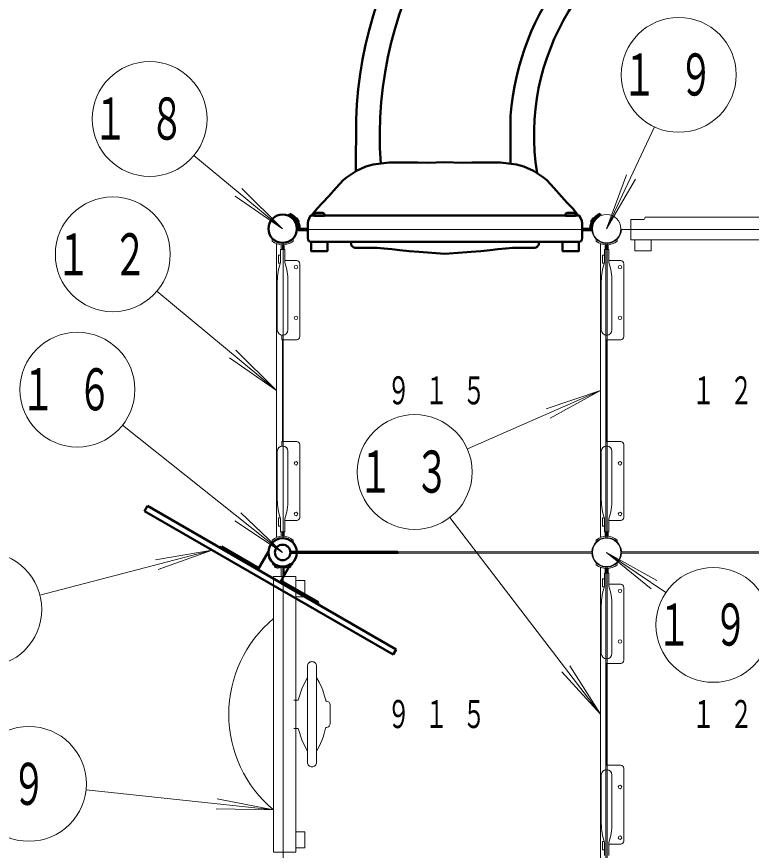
# Model space of a CAD drawing. Units: millimetres on the paper, scale 1:60. Extents: x -385 to 0, y -594 to 267.
# Drawn here: x -299.83 to -261.47, y 132.68 to 176.24 of the extents above; entities that cross this region are included whole.
import ezdxf
from ezdxf.enums import TextEntityAlignment as Align

# ---------------------------------------------------------------- set-up
doc = ezdxf.new("R2010")
doc.units = ezdxf.units.MM
doc.layers.add('LY_1', color=7, linetype='Continuous', lineweight=13)
doc.styles.add('ＭＳ ゴシック', font='')
doc.styles.get('ＭＳ ゴシック').set_extended_font_data('MS Gothic')

msp = doc.modelspace()

# ---------------------------------------------------------------- linework, layer by layer
at = {"layer": 'LY_1', "color": 140, "lineweight": 50}
for p, q in [((-282.103, 170.864), (-282.115, 168.179)), ((-274.038, 171.07), (-274.049, 168.555)), ((-285.564, 165.943), (-285.596, 165.875)), ((-285.596, 165.875), (-285.579, 165.868)), ((-269.368, 165.943), (-269.336, 165.875)), ((-269.336, 165.875), (-269.352, 165.868)), ((-285.058, 165.155), (-285.058, 165.183)), ((-284.63, 165.155), (-285.058, 165.155)), ((-270.299, 165.155), (-269.874, 165.155)), ((-269.874, 165.155), (-269.874, 165.183)), ((-285.135, 165.093), (-285.088, 165.088)), ((-285.088, 165.088), (-285.068, 165.082)), ((-285.068, 165.082), (-284.63, 165.081)), ((-269.863, 165.082), (-270.299, 165.081)), ((-269.844, 165.088), (-269.863, 165.082)), ((-269.797, 165.093), (-269.844, 165.088)), ((-293.16, 150.404), (-293.002, 150.678)), ((-293.16, 150.404), (-280.17, 142.904)), ((-293.002, 150.678), (-280.011, 143.178)), ((-289.177, 148.47), (-289.127, 148.556)), ((-289.177, 148.47), (-284.125, 145.553)), ((-289.127, 148.556), (-287.178, 147.431)), ((-287.228, 147.345), (-286.679, 148.296)), ((-285.534, 148.273), (-279.924, 148.273)), ((-285.534, 148.22), (-279.924, 148.22)), ((-279.924, 148.22), (-279.924, 148.273)), ((-286.074, 146.678), (-285.524, 147.63)), ((-286.024, 146.765), (-284.075, 145.64)), ((-284.125, 145.553), (-284.075, 145.64)), ((-280.17, 142.904), (-280.011, 143.178))]:
    msp.add_line(p, q, dxfattribs=at)
at = {"layer": 'LY_1'}
for p, q in [((-266.529, 170.487), (-269.021, 165.163)), ((-290.569, 168.987), (-285.938, 165.163)), ((-269.021, 165.163), (-267.991, 167.98)), ((-269.021, 165.163), (-267.517, 167.759)), ((-285.938, 165.163), (-288.409, 166.864)), ((-285.938, 165.163), (-288.076, 167.267)), ((-269.796, 165.13), (-285.164, 165.13)), ((-252.879, 165.13), (-268.247, 165.13)), ((-286.462, 164.638), (-286.473, 164.625)), ((-286.221, 164.371), (-286.255, 164.338)), ((-286.255, 164.338), (-286.255, 149.071)), ((-286.013, 164.303), (-286.013, 164.079)), ((-285.938, 164.321), (-285.938, 164.079)), ((-285.938, 164.303), (-285.938, 164.079)), ((-285.938, 164.303), (-285.938, 164.079)), ((-285.905, 164.389), (-285.905, 149.02)), ((-285.863, 164.303), (-285.863, 164.079)), ((-285.414, 164.638), (-285.403, 164.625)), ((-269.545, 164.638), (-269.556, 164.625)), ((-269.305, 164.371), (-269.338, 164.338)), ((-269.338, 164.338), (-269.338, 149.071)), ((-269.096, 164.303), (-269.096, 164.079)), ((-269.055, 149.02), (-269.055, 164.389)), ((-269.021, 164.321), (-269.021, 164.079)), ((-269.021, 164.303), (-269.021, 164.079)), ((-269.021, 164.303), (-269.021, 164.079)), ((-268.988, 164.389), (-268.988, 149.02)), ((-268.946, 164.303), (-268.946, 164.079)), ((-268.497, 164.638), (-268.487, 164.625)), ((-286.055, 164.079), (-286.055, 163.413)), ((-285.821, 164.079), (-286.055, 164.079)), ((-285.821, 164.079), (-285.821, 163.413)), ((-269.138, 164.079), (-269.138, 163.413)), ((-268.905, 164.079), (-269.138, 164.079)), ((-268.905, 164.079), (-268.905, 163.413)), ((-286.159, 163.78), (-286.055, 163.78)), ((-285.821, 163.496), (-285.205, 163.496)), ((-269.242, 163.78), (-269.138, 163.78)), ((-268.905, 163.496), (-268.288, 163.496)), ((-285.038, 163.329), (-285.038, 159.529)), ((-268.121, 163.329), (-268.121, 159.529)), ((-286.216, 159.879), (-286.216, 162.413)), ((-285.66, 159.879), (-285.66, 162.413)), ((-269.3, 159.879), (-269.3, 162.413)), ((-268.743, 159.879), (-268.743, 162.413)), ((-292.501, 161.905), (-286.255, 156.705)), ((-285.988, 159.606), (-285.988, 159.363)), ((-269.071, 159.606), (-269.071, 159.363)), ((-285.988, 159.363), (-285.205, 159.363)), ((-285.938, 154.046), (-285.938, 159.363)), ((-269.071, 159.363), (-268.288, 159.363)), ((-269.021, 154.046), (-269.021, 159.363)), ((-286.255, 156.705), (-288.384, 158.818)), ((-286.255, 156.705), (-288.719, 158.416)), ((-276.294, 153.656), (-269.338, 156.705)), ((-269.338, 156.705), (-272.18, 155.744)), ((-269.338, 156.705), (-271.97, 155.265)), ((-294.305, 154.889), (-285.938, 148.246)), ((-285.988, 154.046), (-285.205, 154.046)), ((-285.988, 153.803), (-285.988, 154.046)), ((-285.038, 150.08), (-285.038, 153.88)), ((-269.071, 154.046), (-268.288, 154.046)), ((-269.071, 153.803), (-269.071, 154.046)), ((-268.121, 150.08), (-268.121, 153.88)), ((-286.216, 153.53), (-286.216, 150.996)), ((-285.66, 153.53), (-285.66, 150.996)), ((-269.3, 153.53), (-269.3, 150.996)), ((-268.743, 153.53), (-268.743, 150.996)), ((-285.938, 148.246), (-288.116, 150.309)), ((-285.938, 148.246), (-288.441, 149.9)), ((-286.159, 150.047), (-286.07, 150.047)), ((-286.055, 149.33), (-286.055, 149.996)), ((-285.821, 149.33), (-285.821, 149.996)), ((-285.821, 149.913), (-285.205, 149.913)), ((-277.217, 150.07), (-269.338, 139.788)), ((-269.242, 150.047), (-269.153, 150.047)), ((-269.138, 149.33), (-269.138, 149.996)), ((-268.905, 149.33), (-268.905, 149.996)), ((-268.905, 149.913), (-268.288, 149.913)), ((-286.255, 149.071), (-286.221, 149.038)), ((-285.821, 149.33), (-286.055, 149.33)), ((-286.013, 149.106), (-286.013, 149.33)), ((-285.938, 149.088), (-285.938, 149.33)), ((-285.938, 149.106), (-285.938, 149.33)), ((-285.938, 149.106), (-285.938, 149.33)), ((-285.863, 149.106), (-285.863, 149.33)), ((-269.338, 149.071), (-269.305, 149.038)), ((-268.905, 149.33), (-269.138, 149.33)), ((-269.096, 149.106), (-269.096, 149.33)), ((-269.021, 149.088), (-269.021, 149.33)), ((-269.021, 149.106), (-269.021, 149.33)), ((-269.021, 149.106), (-269.021, 149.33)), ((-268.946, 149.106), (-268.946, 149.33)), ((-286.462, 148.771), (-286.473, 148.784)), ((-285.414, 148.771), (-285.403, 148.784)), ((-269.545, 148.771), (-269.556, 148.784)), ((-268.497, 148.771), (-268.487, 148.784)), ((-298.615, 146.021), (-289.614, 148.356)), ((-289.614, 148.356), (-292.572, 147.859)), ((-289.614, 148.356), (-292.441, 147.353)), ((-285.164, 148.28), (-269.796, 148.28)), ((-269.796, 148.213), (-285.164, 148.213)), ((-269.021, 148.246), (-266.403, 146.782)), ((-269.021, 148.246), (-266.697, 146.349)), ((-265.932, 146.145), (-269.021, 148.246)), ((-268.247, 148.28), (-252.879, 148.28)), ((-252.879, 148.213), (-268.247, 148.213)), ((-269.545, 147.721), (-269.556, 147.708)), ((-268.497, 147.721), (-268.487, 147.708)), ((-285.905, 147.472), (-285.905, 132.104)), ((-269.305, 147.455), (-269.338, 147.421)), ((-269.338, 147.421), (-269.338, 132.155)), ((-269.096, 147.386), (-269.096, 147.163)), ((-269.055, 132.104), (-269.055, 147.472)), ((-269.021, 147.404), (-269.021, 147.163)), ((-269.021, 147.386), (-269.021, 147.163)), ((-269.021, 147.386), (-269.021, 147.163)), ((-268.988, 147.472), (-268.988, 132.104)), ((-268.946, 147.386), (-268.946, 147.163)), ((-269.242, 146.864), (-269.138, 146.864)), ((-269.138, 147.163), (-269.138, 146.496)), ((-268.905, 147.163), (-269.138, 147.163)), ((-268.905, 147.163), (-268.905, 146.496)), ((-268.905, 146.579), (-268.288, 146.579)), ((-268.121, 146.413), (-268.121, 142.613)), ((-269.3, 142.963), (-269.3, 145.496)), ((-268.743, 142.963), (-268.743, 145.496)), ((-269.071, 142.689), (-269.071, 142.446)), ((-269.338, 139.788), (-270.948, 142.319)), ((-269.071, 142.446), (-268.288, 142.446)), ((-269.021, 137.13), (-269.021, 142.446)), ((-284.647, 141.713), (-284.647, 137.866)), ((-284.17, 141.715), (-284.17, 137.868)), ((-269.338, 139.788), (-271.363, 142.001)), ((-269.071, 137.13), (-268.288, 137.13)), ((-269.071, 136.887), (-269.071, 137.13)), ((-268.121, 133.163), (-268.121, 136.963)), ((-269.3, 136.613), (-269.3, 134.08)), ((-268.743, 136.613), (-268.743, 134.08)), ((-296.204, 135.832), (-286.415, 134.79)), ((-286.415, 134.79), (-289.359, 135.367)), ((-286.415, 134.79), (-289.414, 134.847)), ((-269.242, 133.131), (-269.153, 133.131)), ((-269.138, 132.413), (-269.138, 133.08)), ((-268.905, 132.413), (-268.905, 133.08)), ((-268.905, 132.996), (-268.288, 132.996))]:
    msp.add_line(p, q, dxfattribs=at)
at = {"layer": 'LY_1', "color": 140, "lineweight": 50}
for points in [[(-284.424, 165.846), (-284.136, 166.213), (-283.855, 166.508), (-283.549, 166.84), (-283.144, 167.3), (-282.78, 167.705), (-282.607, 167.841), (-282.09, 168.196), (-281.591, 168.414), (-281.206, 168.512), (-280.375, 168.622), (-279.914, 168.627), (-279.412, 168.631), (-278.878, 168.622), (-278.376, 168.615), (-277.466, 168.634)], [(-270.508, 165.846), (-270.795, 166.213), (-271.076, 166.508), (-271.382, 166.84), (-271.787, 167.3), (-272.152, 167.705), (-272.325, 167.841), (-272.842, 168.196), (-273.34, 168.414), (-273.726, 168.512), (-274.556, 168.622), (-275.017, 168.627), (-275.52, 168.631), (-276.053, 168.622), (-276.556, 168.615), (-277.466, 168.634)], [(-285.139, 165.512), (-285.118, 165.525), (-285.106, 165.541), (-285.11, 165.559), (-285.123, 165.581), (-285.136, 165.602), (-285.152, 165.628), (-285.168, 165.654), (-285.182, 165.677), (-285.195, 165.697), (-285.211, 165.708), (-285.229, 165.705), (-285.251, 165.692), (-285.255, 165.689)], [(-269.792, 165.512), (-269.814, 165.525), (-269.825, 165.541), (-269.822, 165.559), (-269.809, 165.581), (-269.796, 165.602), (-269.779, 165.628), (-269.763, 165.654), (-269.75, 165.677), (-269.737, 165.697), (-269.721, 165.708), (-269.702, 165.705), (-269.681, 165.692), (-269.676, 165.689)], [(-283.605, 164.47), (-283.605, 163.998), (-284.452, 163.998), (-284.452, 164.47)], [(-282.37, 164.47), (-282.361, 164.316), (-282.323, 164.262), (-282.275, 164.218), (-282.218, 164.184), (-282.155, 164.164), (-282.09, 164.157), (-281.002, 164.157), (-280.647, 164.134), (-280.233, 164.089), (-279.828, 164.038), (-279.337, 163.984), (-278.832, 163.951), (-278.376, 163.918), (-277.466, 163.844)], [(-272.561, 164.47), (-272.57, 164.316), (-272.608, 164.262), (-272.657, 164.218), (-272.714, 164.184), (-272.776, 164.164), (-272.842, 164.157), (-273.929, 164.157), (-274.285, 164.134), (-274.699, 164.089), (-275.103, 164.038), (-275.595, 163.984), (-276.1, 163.951), (-276.556, 163.918), (-277.466, 163.844)], [(-270.473, 164.47), (-270.473, 163.998), (-271.319, 163.998), (-271.319, 164.47)]]:
    msp.add_lwpolyline(points, dxfattribs=at)
for points in [[(-284.562, 165.705), (-284.48, 165.846), (-270.451, 165.846), (-270.37, 165.705), (-270.321, 165.577), (-270.299, 165.457), (-270.299, 164.683), (-270.318, 164.587), (-270.358, 164.515), (-270.444, 164.47), (-284.487, 164.47), (-284.574, 164.515), (-284.613, 164.587), (-284.63, 164.683), (-284.63, 165.457), (-284.611, 165.577)], [(-284.286, 165.844), (-284.286, 165.91), (-284.284, 165.925), (-284.28, 165.938), (-284.274, 165.951), (-284.265, 165.963), (-284.254, 165.972), (-284.242, 165.979), (-284.228, 165.984), (-284.214, 165.987), (-284.2, 165.986), (-283.838, 165.986), (-283.808, 165.98), (-283.782, 165.964), (-283.764, 165.939), (-283.757, 165.909), (-283.757, 165.842)], [(-270.646, 165.844), (-270.646, 165.91), (-270.647, 165.925), (-270.651, 165.938), (-270.658, 165.951), (-270.666, 165.963), (-270.677, 165.972), (-270.689, 165.979), (-270.703, 165.984), (-270.717, 165.987), (-270.732, 165.986), (-271.093, 165.986), (-271.123, 165.98), (-271.149, 165.964), (-271.167, 165.939), (-271.174, 165.909), (-271.174, 165.842)]]:
    msp.add_lwpolyline(points, close=True, dxfattribs=at)
at = {"layer": 'LY_1'}
for points in [[(-253.369, 165.638), (-253.993, 165.638), (-254.023, 165.643), (-254.052, 165.652), (-254.075, 165.671), (-254.094, 165.694), (-254.105, 165.722), (-254.108, 165.753), (-254.108, 165.764), (-267.018, 165.764), (-267.018, 165.753), (-267.023, 165.722), (-267.035, 165.694), (-267.051, 165.671), (-267.077, 165.652), (-267.102, 165.643), (-267.133, 165.638), (-267.76, 165.638), (-267.76, 164.581), (-253.792, 164.581), (-253.369, 164.581)], [(-285.25, 146.987), (-286.415, 146.987), (-286.415, 132.589), (-285.25, 132.589)]]:
    msp.add_lwpolyline(points, close=True, dxfattribs=at)
for points in [[(-266.703, 164.581), (-266.703, 164.004), (-267.549, 164.004), (-267.549, 164.581)], [(-286.071, 163.357), (-286.159, 163.357), (-286.159, 163.78)], [(-269.154, 163.357), (-269.242, 163.357), (-269.242, 163.78)], [(-286.055, 149.624), (-286.159, 149.624), (-286.159, 150.047)], [(-269.138, 149.624), (-269.242, 149.624), (-269.242, 150.047)], [(-286.013, 146.987), (-286.015, 147.415), (-286.015, 147.419), (-286.016, 147.423), (-286.018, 147.427), (-286.021, 147.43), (-286.024, 147.433), (-286.028, 147.435), (-286.032, 147.437), (-286.036, 147.437), (-286.041, 147.437), (-286.045, 147.436), (-286.101, 147.445), (-286.153, 147.457), (-286.206, 147.473), (-286.255, 147.492), (-286.305, 147.515), (-286.356, 147.543), (-286.389, 147.562), (-286.424, 147.585), (-286.45, 147.604), (-286.454, 147.609), (-286.459, 147.613), (-286.461, 147.625), (-286.461, 147.63), (-286.421, 147.679), (-286.396, 147.658), (-286.361, 147.634), (-286.321, 147.609), (-286.281, 147.585), (-286.237, 147.564), (-286.188, 147.546), (-286.138, 147.532), (-286.087, 147.517), (-286.031, 147.51), (-286.012, 147.506), (-285.996, 147.496), (-285.975, 147.482), (-285.965, 147.473), (-285.958, 147.468), (-285.944, 147.44), (-285.942, 147.438), (-285.937, 147.403), (-285.937, 146.987)], [(-286.162, 147.459), (-286.171, 147.436), (-286.185, 147.422), (-286.204, 147.422), (-286.227, 147.431), (-286.251, 147.44), (-286.279, 147.452), (-286.307, 147.464), (-286.333, 147.473), (-286.354, 147.482), (-286.368, 147.496), (-286.368, 147.515), (-286.358, 147.539), (-286.356, 147.543)], [(-285.861, 146.987), (-285.86, 147.415), (-285.86, 147.419), (-285.858, 147.423), (-285.856, 147.427), (-285.854, 147.43), (-285.85, 147.433), (-285.847, 147.435), (-285.843, 147.437), (-285.838, 147.437), (-285.834, 147.437), (-285.83, 147.436), (-285.774, 147.445), (-285.722, 147.457), (-285.668, 147.473), (-285.619, 147.492), (-285.57, 147.515), (-285.519, 147.543), (-285.486, 147.562), (-285.451, 147.585), (-285.425, 147.604), (-285.42, 147.609), (-285.416, 147.613), (-285.413, 147.625), (-285.413, 147.63), (-285.453, 147.679), (-285.479, 147.658), (-285.514, 147.634), (-285.554, 147.609), (-285.594, 147.585), (-285.638, 147.564), (-285.687, 147.546), (-285.736, 147.532), (-285.788, 147.517), (-285.844, 147.51), (-285.863, 147.506), (-285.879, 147.496), (-285.9, 147.482), (-285.909, 147.473), (-285.916, 147.468), (-285.93, 147.44), (-285.933, 147.438), (-285.937, 147.403), (-285.937, 146.987)], [(-285.713, 147.459), (-285.703, 147.436), (-285.689, 147.422), (-285.671, 147.422), (-285.647, 147.431), (-285.624, 147.44), (-285.596, 147.452), (-285.568, 147.464), (-285.542, 147.473), (-285.521, 147.482), (-285.507, 147.496), (-285.507, 147.515), (-285.516, 147.539), (-285.518, 147.543)], [(-269.154, 146.44), (-269.242, 146.44), (-269.242, 146.864)], [(-285.25, 146.781), (-284.78, 146.781), (-284.78, 145.934), (-285.25, 145.934)], [(-285.361, 139.049), (-285.127, 139.049), (-284.923, 138.401), (-284.647, 137.866), (-284.647, 137.276), (-284.643, 137.229), (-284.628, 137.185), (-284.607, 137.143), (-284.577, 137.108), (-284.542, 137.077), (-284.5, 137.056), (-284.455, 137.042), (-284.409, 137.038), (-284.362, 137.042), (-284.317, 137.056), (-284.278, 137.077), (-284.24, 137.108), (-284.21, 137.143), (-284.189, 137.185), (-284.175, 137.229), (-284.17, 137.276), (-284.17, 137.868), (-284.032, 138.102), (-283.894, 138.415), (-283.824, 138.591), (-283.768, 138.782), (-283.693, 139.054), (-283.679, 139.098), (-283.667, 139.101), (-283.627, 139.105), (-283.588, 139.117), (-283.55, 139.136), (-283.518, 139.164), (-283.492, 139.194), (-283.473, 139.232), (-283.461, 139.271), (-283.457, 139.313), (-283.457, 140.256), (-283.457, 140.265), (-283.461, 140.307), (-283.473, 140.347), (-283.492, 140.382), (-283.518, 140.415), (-283.55, 140.441), (-283.588, 140.462), (-283.627, 140.473), (-283.667, 140.476), (-283.679, 140.476), (-283.691, 140.523), (-283.754, 140.742), (-283.845, 141.051), (-283.894, 141.163), (-284.025, 141.46), (-284.149, 141.669), (-284.17, 141.713), (-284.175, 142.349), (-284.189, 142.394), (-284.21, 142.436), (-284.24, 142.471), (-284.278, 142.501), (-284.317, 142.522), (-284.362, 142.536), (-284.409, 142.541), (-284.455, 142.536), (-284.5, 142.522), (-284.542, 142.501), (-284.577, 142.471), (-284.607, 142.436), (-284.628, 142.394), (-284.643, 142.349), (-284.647, 142.302), (-284.647, 141.713), (-284.923, 141.175), (-285.127, 140.53), (-285.361, 140.53)], [(-285.25, 133.648), (-284.78, 133.648), (-284.78, 132.801), (-285.25, 132.801)], [(-269.138, 132.707), (-269.242, 132.707), (-269.242, 133.131)]]:
    msp.add_lwpolyline(points, dxfattribs=at)
for centre, radius in [((-265.257, 173.204), 3), ((-292.883, 170.898), 3), ((-294.806, 163.825), 3), ((-285.938, 165.163), 0.743), ((-285.938, 165.163), 0.743), ((-285.938, 165.163), 0.743), ((-269.021, 165.163), 0.743), ((-269.021, 165.163), 0.743), ((-269.021, 165.163), 0.743), ((-269.021, 165.163), 0.743), ((-269.021, 165.163), 0.743), ((-285.238, 163.154), 0.0917), ((-268.321, 163.154), 0.0917), ((-285.238, 160.504), 0.0917), ((-268.321, 160.504), 0.0917), ((-296.655, 156.754), 3), ((-279.042, 152.451), 3), ((-285.238, 152.905), 0.0917), ((-268.321, 152.905), 0.0917), ((-285.238, 150.255), 0.0917), ((-268.321, 150.255), 0.0917), ((-285.938, 148.246), 0.743), ((-285.938, 148.246), 0.743), ((-285.938, 148.246), 0.743), ((-285.938, 148.246), 0.743), ((-269.021, 148.246), 0.743), ((-269.021, 148.246), 0.743), ((-269.021, 148.246), 0.743), ((-269.021, 148.246), 0.743), ((-269.021, 148.246), 0.743), ((-269.021, 148.246), 0.743), ((-301.519, 145.268), 3), ((-263.451, 144.458), 3), ((-268.321, 146.238), 0.0917), ((-268.321, 143.588), 0.0917), ((-299.188, 136.15), 3), ((-268.321, 135.988), 0.0917), ((-268.321, 133.338), 0.0917)]:
    msp.add_circle(centre, radius, dxfattribs=at)
at = {"layer": 'LY_1', "color": 140, "lineweight": 50}
for centre, radius in [((-285.938, 165.163), 0.743), ((-285.938, 148.246), 0.405)]:
    msp.add_circle(centre, radius, dxfattribs=at)
for centre, radius, start, end in [((-260.412, 170.096), 21.704, 112.2579, 177.9725), ((-260.367, 169.98), 20.502, 113.4654, 183.9634), ((-260.289, 170.019), 13.789, 108.8883, 175.6298), ((-260.3, 170.045), 12.513, 108.5701, 189.0844), ((-285.91, 165.163), 0.779, 354.838, 64.838), ((-285.886, 165.18), 0.829, 0.2013, 67.0808), ((-269.045, 165.18), 0.829, 112.9192, 179.7987), ((-269.021, 165.163), 0.779, 115.162, 185.162), ((-285.938, 148.246), 0.743, 2.0582, 357.9418), ((-285.938, 148.246), 0.743, 176.1208, 303.8792)]:
    msp.add_arc(centre, radius, start, end, dxfattribs=at)
at = {"layer": 'LY_1'}
for centre, radius, start, end in [((-285.938, 165.163), 0.775, 272.4651, 357.5349), ((-269.021, 165.163), 0.775, 182.4651, 267.5349), ((-269.021, 165.163), 0.775, 272.4651, 357.5349), ((-286.396, 164.561), 0.1, 140.2082, 192.822), ((-286.461, 164.546), 0.0333, 192.822, 229.7017), ((-285.938, 165.163), 0.842, 229.7017, 310.2983), ((-285.938, 165.163), 0.742, 225.051, 314.949), ((-286.046, 164.303), 0.0333, 0, 42.1438), ((-285.83, 164.303), 0.0333, 137.8562, 180), ((-285.48, 164.561), 0.1, 347.178, 39.7918), ((-285.415, 164.546), 0.0333, 310.2983, 347.178), ((-269.479, 164.561), 0.1, 140.2082, 192.822), ((-269.544, 164.546), 0.0333, 192.822, 229.7017), ((-269.021, 165.163), 0.842, 229.7017, 310.2983), ((-269.021, 165.163), 0.742, 225.051, 314.949), ((-269.13, 164.303), 0.0333, 0, 42.1438), ((-268.913, 164.303), 0.0333, 137.8562, 180), ((-268.564, 164.561), 0.1, 347.178, 39.7918), ((-268.499, 164.546), 0.0333, 310.2983, 347.178), ((-283.076, 162.413), 3.14, 161.6333, 180), ((-288.8, 162.413), 3.14, 0, 18.3667), ((-285.205, 163.329), 0.167, 0, 90), ((-266.159, 162.413), 3.14, 161.6333, 180), ((-271.883, 162.413), 3.14, 0, 18.3667), ((-268.288, 163.329), 0.167, 0, 90), ((-285.938, 159.879), 0.278, 180, 0), ((-285.205, 159.529), 0.167, 270, 0), ((-269.021, 159.879), 0.278, 180, 0), ((-268.288, 159.529), 0.167, 270, 0), ((-285.938, 153.53), 0.278, 0, 180), ((-285.205, 153.88), 0.167, 0, 90), ((-269.021, 153.53), 0.278, 0, 180), ((-268.288, 153.88), 0.167, 0, 90), ((-283.076, 150.996), 3.14, 180, 198.3667), ((-288.8, 150.996), 3.14, 341.6333, 0), ((-266.159, 150.996), 3.14, 180, 198.3667), ((-271.883, 150.996), 3.14, 341.6333, 0), ((-285.205, 150.08), 0.167, 270, 0), ((-268.288, 150.08), 0.167, 270, 0), ((-285.938, 148.246), 0.842, 49.7017, 130.2983), ((-286.046, 149.106), 0.0333, 317.8562, 0), ((-285.938, 148.246), 0.775, 2.4651, 87.5349), ((-285.83, 149.106), 0.0333, 180, 222.1438), ((-269.021, 148.246), 0.775, 92.4651, 177.5349), ((-269.021, 148.246), 0.842, 49.7017, 130.2983), ((-269.13, 149.106), 0.0333, 317.8562, 0), ((-269.021, 148.246), 0.775, 2.4651, 87.5349), ((-268.913, 149.106), 0.0333, 180, 222.1438), ((-286.396, 148.848), 0.1, 167.178, 219.7918), ((-286.461, 148.863), 0.0333, 130.2983, 167.178), ((-285.938, 148.246), 0.742, 45.051, 134.949), ((-285.48, 148.848), 0.1, 320.2082, 12.822), ((-285.415, 148.863), 0.0333, 12.822, 49.7017), ((-269.479, 148.848), 0.1, 167.178, 219.7918), ((-269.544, 148.863), 0.0333, 130.2983, 167.178), ((-269.021, 148.246), 0.742, 45.051, 134.949), ((-268.564, 148.848), 0.1, 320.2082, 12.822), ((-268.499, 148.863), 0.0333, 12.822, 49.7017), ((-285.938, 148.246), 0.775, 272.4651, 357.5349), ((-269.021, 148.246), 0.775, 182.4651, 267.5349), ((-269.021, 148.246), 0.775, 272.4651, 357.5349), ((-269.479, 147.644), 0.1, 140.2082, 192.822), ((-269.021, 148.246), 0.742, 225.051, 314.949), ((-268.564, 147.644), 0.1, 347.178, 39.7918), ((-269.544, 147.63), 0.0333, 192.822, 229.7017), ((-269.021, 148.246), 0.842, 229.7017, 310.2983), ((-269.13, 147.386), 0.0333, 0, 42.1438), ((-268.913, 147.386), 0.0333, 137.8562, 180), ((-268.499, 147.63), 0.0333, 310.2983, 347.178), ((-266.159, 145.496), 3.14, 161.6333, 180), ((-271.883, 145.496), 3.14, 0, 18.3667), ((-268.288, 146.413), 0.167, 0, 90), ((-282.247, 139.79), 6.509, 129.8169, 230.1831), ((-269.021, 142.963), 0.278, 180, 0), ((-268.288, 142.613), 0.167, 270, 0), ((-269.021, 136.613), 0.278, 0, 180), ((-268.288, 136.963), 0.167, 0, 90), ((-266.159, 134.08), 3.14, 180, 198.3667), ((-271.883, 134.08), 3.14, 341.6333, 0), ((-268.288, 133.163), 0.167, 270, 0)]:
    msp.add_arc(centre, radius, start, end, dxfattribs=at)

# ---------------------------------------------------------------- texts
at = {"layer": 'LY_1', "style": 'ＭＳ ゴシック', "width": 0.6}
msp.add_text('９', height=2.199, dxfattribs=at).set_placement((-299.188, 136.15), align=Align.MIDDLE_CENTER)
at = {"layer": 'LY_1', "style": 'ＭＳ ゴシック'}
for s, insert, char_height, attachment_point in [('\\T1.64;\\W0.6;１９', (-265.257, 173.204), 2.199, 5), ('\\T1.64;\\W0.6;１８', (-292.883, 170.898), 2.199, 5), ('\\T1.64;\\W0.6;１２', (-294.806, 163.825), 2.199, 5), ('\\T1.64;\\W0.6;１６', (-296.655, 156.754), 2.199, 5), ('\\T1.64;\\W0.6;９１５', (-280.48, 156.705), 1.466, 4), ('\\T1.64;\\W0.6;１２２０', (-264.563, 156.705), 1.466, 4), ('\\T1.64;\\W0.6;１３', (-279.042, 152.451), 2.199, 5), ('\\T1.64;\\W0.6;１９', (-263.451, 144.458), 2.199, 5), ('\\T1.64;\\W0.6;９１５', (-280.48, 139.788), 1.466, 4), ('\\T1.64;\\W0.6;１２２０', (-264.563, 139.788), 1.466, 4)]:
    msp.add_mtext(s, dxfattribs=dict(at, insert=insert, char_height=char_height, attachment_point=attachment_point))

doc.saveas('drawing.dxf')
